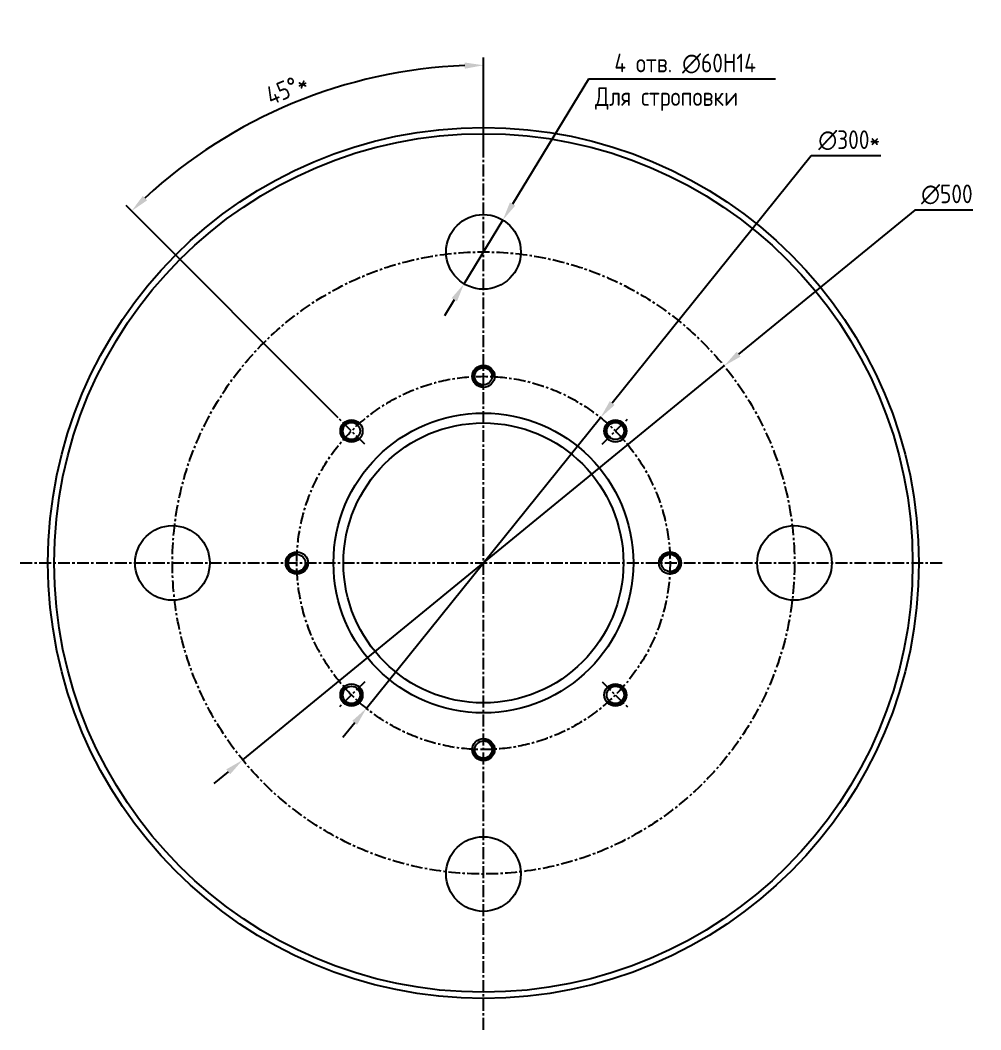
# Model space of a CAD drawing. Header units: millimetres. Extents: x -237 to 4426, y -4 to 946.
# Drawn here: x 576 to 1348, y 135 to 946 of the extents above; entities that cross this region are included whole.
import ezdxf

# ---------------------------------------------------------------- set-up
doc = ezdxf.new("R2010")
doc.units = ezdxf.units.MM
doc.header["$LTSCALE"] = 0.3
doc.linetypes.add('CENTER', pattern=[50.8, 31.75, -6.35, 6.35, -6.35])
for name, color, linetype in [('Bord', 1, 'Continuous'), ('Cen', 5, 'CENTER'), ('Cont', 6, 'Continuous'), ('Dim', 7, 'Continuous'), ('Text', 3, 'Continuous')]:
    doc.layers.add(name, color=color, linetype=linetype)
doc.styles.add('Style1', font='romans.shx', dxfattribs={"width": 0.8})
doc.dimstyles.new('Lin', dxfattribs={"dimtxt": 3, "dimasz": 3, "dimexe": 1.25, "dimexo": 0, "dimgap": 1, "dimtad": 1, "dimtoh": 1, "dimdec": 5, "dimlfac": -1, "dimtxsty": 'Style1', "dimcen": 2.5, "dimclrt": 3, "dimaunit": 1, "dimadec": 0, "dimazin": 0, "dimtfac": 1, "dimtdec": 5, "dimtmove": 0, "dimatfit": 3, "dimldrblk": 'NONE', "dimfxl": 1, "dimarcsym": 0})

# ---------------------------------------------------------------- blocks, each defined once
blk = doc.blocks.new('*D14')
at = {"layer": 'Defpoints', "color": 0, "transparency": 16777216}
for p in [(1042.09, 626.82), (853.91, 393.18)]:
    blk.add_point(p, dxfattribs=at)
at = {"layer": 'Dim', "color": 0, "lineweight": -2, "transparency": 16777216}
for p, q in [((1211.54, 837.2), (1051.5, 638.5)), ((1267.39, 837.2), (1211.54, 837.2)), ((853.91, 393.18), (1042.09, 626.82)), ((844.5, 381.5), (835.09, 369.82))]:
    blk.add_line(p, q, dxfattribs=at)
at = {"layer": 'Dim', "color": 0, "transparency": 16777216}
for points in [[(1049.55, 640.07), (1053.45, 636.93), (1042.09, 626.82)], [(842.55, 383.07), (846.45, 379.93), (853.91, 393.18)]]:
    blk.add_solid(points, dxfattribs=at)
at = {"layer": 'Dim', "color": 3, "transparency": 16777216, "insert": (1241.96, 849.7), "char_height": 15, "attachment_point": 5, "style": 'Style1'}
blk.add_mtext('∅300*', dxfattribs=at)
blk = doc.blocks.new('_None')
blk = doc.blocks.new('*D15')
at = {"layer": 'Defpoints', "color": 0, "transparency": 16777216}
for p in [(844.47, 896.37), (948, 845), (831.33, 626.67), (852.54, 605.46), (948, 140)]:
    blk.add_point(p, dxfattribs=at)
at = {"layer": 'Dim', "color": 0, "lineweight": -2, "transparency": 16777216}
for p, q in [((948, 845), (948, 916.25)), ((831.33, 626.67), (660.74, 797.26))]:
    blk.add_line(p, q, dxfattribs=at)
blk.add_arc((948, 510), 400, 92.14872, 132.85128, dxfattribs=at)
at = {"layer": 'Dim', "color": 0, "transparency": 16777216}
for points in [[(932.96, 912.22), (933.05, 907.22), (948, 910)], [(677.7, 801.45), (674.23, 805.05), (665.16, 792.84)]]:
    blk.add_solid(points, dxfattribs=at)
at = {"layer": 'Dim', "color": 3, "transparency": 16777216, "insert": (790.14, 891.1), "char_height": 15, "attachment_point": 5, "rotation": 22.5, "style": 'Style1'}
blk.add_mtext('45°*', dxfattribs=at)
blk = doc.blocks.new('*D17')
at = {"layer": 'Defpoints', "color": 0, "transparency": 16777216}
for p in [(963.6, 785.62), (932.4, 734.38)]:
    blk.add_point(p, dxfattribs=at)
at = {"layer": 'Dim', "color": 0, "lineweight": -2, "transparency": 16777216}
for p, q in [((1032.54, 898.83), (971.4, 798.43)), ((1182.69, 898.83), (1032.54, 898.83)), ((932.4, 734.38), (963.6, 785.62)), ((924.6, 721.57), (916.79, 708.75))]:
    blk.add_line(p, q, dxfattribs=at)
at = {"layer": 'Dim', "color": 0, "transparency": 16777216}
for points in [[(969.27, 799.73), (973.54, 797.13), (963.6, 785.62)], [(922.46, 722.87), (926.73, 720.27), (932.4, 734.38)]]:
    blk.add_solid(points, dxfattribs=at)
at = {"layer": 'Dim', "color": 3, "transparency": 16777216, "insert": (1110.11, 911.33), "char_height": 15, "attachment_point": 5, "style": 'Style1'}
blk.add_mtext('4 отв. ∅60H14', dxfattribs=at)
blk = doc.blocks.new('*D22')
at = {"layer": 'Defpoints', "color": 0, "transparency": 16777216}
for p in [(1141.48, 668.32), (754.52, 351.68)]:
    blk.add_point(p, dxfattribs=at)
at = {"layer": 'Dim', "color": 0, "lineweight": -2, "transparency": 16777216}
for p, q in [((1294.65, 793.64), (1153.09, 677.81)), ((1341.36, 793.64), (1294.65, 793.64)), ((754.52, 351.68), (1141.48, 668.32)), ((742.91, 342.19), (731.3, 332.69))]:
    blk.add_line(p, q, dxfattribs=at)
at = {"layer": 'Dim', "color": 0, "transparency": 16777216}
for points in [[(1151.51, 679.75), (1154.68, 675.88), (1141.48, 668.32)], [(741.32, 344.12), (744.49, 340.25), (754.52, 351.68)]]:
    blk.add_solid(points, dxfattribs=at)
at = {"layer": 'Dim', "color": 3, "transparency": 16777216, "insert": (1320.5, 806.14), "char_height": 15, "attachment_point": 5, "style": 'Style1'}
blk.add_mtext('∅500', dxfattribs=at)

msp = doc.modelspace()

# ---------------------------------------------------------------- linework, layer by layer
at = {"layer": 'Bord'}
for centre, start, end in [((948, 660), 353.484793455, 272.936204792), ((841.933983, 616.066017), 38.484793455, 317.936204792), ((1054.066017, 616.066017), 308.484793455, 227.936204792), ((798, 510), 83.484793455, 2.936204792), ((1098, 510), 263.484793455, 182.936204792), ((841.933983, 403.933983), 128.484793455, 47.936204792), ((1054.066017, 403.933983), 218.484793455, 137.936204792), ((948, 360), 173.484793455, 92.936204792)]:
    msp.add_arc(centre, 8, start, end, dxfattribs=at)
at = {"layer": 'Cen'}
for p, q in [((948, 134.789811), (948, 845)), ((852.540585, 605.459415), (831.327381, 626.672619)), ((1043.459415, 605.459415), (1064.672619, 626.672619)), ((575.651261, 510), (1317.382201, 510)), ((852.540585, 414.540585), (831.327381, 393.327381)), ((1043.459415, 414.540585), (1064.672619, 393.327381))]:
    msp.add_line(p, q, dxfattribs=at)
for radius in [250, 150]:
    msp.add_circle((948, 510), radius, dxfattribs=at)
at = {"layer": 'Cont'}
for centre, radius in [((948, 510), 350), ((948, 510), 345), ((948, 760), 30), ((948, 660), 8.9375), ((948, 660), 6.9375), ((948, 510), 120.5), ((841.933983, 616.066017), 8.9375), ((1054.066017, 616.066017), 8.9375), ((841.933983, 616.066017), 6.9375), ((948, 510), 112.5), ((1054.066017, 616.066017), 6.9375), ((698, 510), 30), ((1198, 510), 30), ((798, 510), 8.9375), ((798, 510), 6.9375), ((1098, 510), 8.9375), ((1098, 510), 6.9375), ((841.933983, 403.933983), 8.9375), ((841.933983, 403.933983), 6.9375), ((1054.066017, 403.933983), 8.9375), ((1054.066017, 403.933983), 6.9375), ((948, 360), 8.9375), ((948, 360), 6.9375), ((948, 260), 30)]:
    msp.add_circle(centre, radius, dxfattribs=at)

# ---------------------------------------------------------------- texts
at = {"layer": 'Text', "style": 'Style1', "width": 0.8}
msp.add_text('Для строповки', height=15, dxfattribs=at).set_placement((1037.781564, 877.36502))

# ---------------------------------------------------------------- dimensions: what is measured, and where the dimension line sits
at = {"layer": 'Dim'}
for p1, p2, text, picture, middle in [((932.3969, 734.3769), (963.6031, 785.6231), '4 отв. <>H14', '*D17', (1110.113874, 898.833916)), ((853.910004, 393.179314), (1042.089996, 626.820686), '<>*', '*D14', (1241.964345, 837.201946))]:
    dim = msp.add_diameter_dim_2p(p1=p1, p2=p2, text=text, dimstyle='Lin', override={"dimscale": 5}, dxfattribs=at)
    dim.commit()
    dim.dimension.update_dxf_attribs({"geometry": picture, "text_midpoint": middle, "dimtype": 163})
dim = msp.add_angular_dim_2l(base=(844.472382, 896.370331), line1=((948, 140), (948, 845)), line2=((852.540585, 605.459415), (831.327381, 626.672619)), text='<>*', dimstyle='Lin', override={"dimscale": 5}, dxfattribs=at)
dim.commit()
dim.dimension.update_dxf_attribs({"geometry": '*D15', "text_midpoint": (790.143084, 891.100307)})
dim = msp.add_diameter_dim_2p(p1=(754.515451, 351.684715), p2=(1141.484549, 668.315285), dimstyle='Lin', override={"dimscale": 5}, dxfattribs=at)
dim.commit()
dim.dimension.update_dxf_attribs({"geometry": '*D22', "text_midpoint": (1320.504631, 793.63813), "dimtype": 163})

doc.saveas('drawing.dxf')
